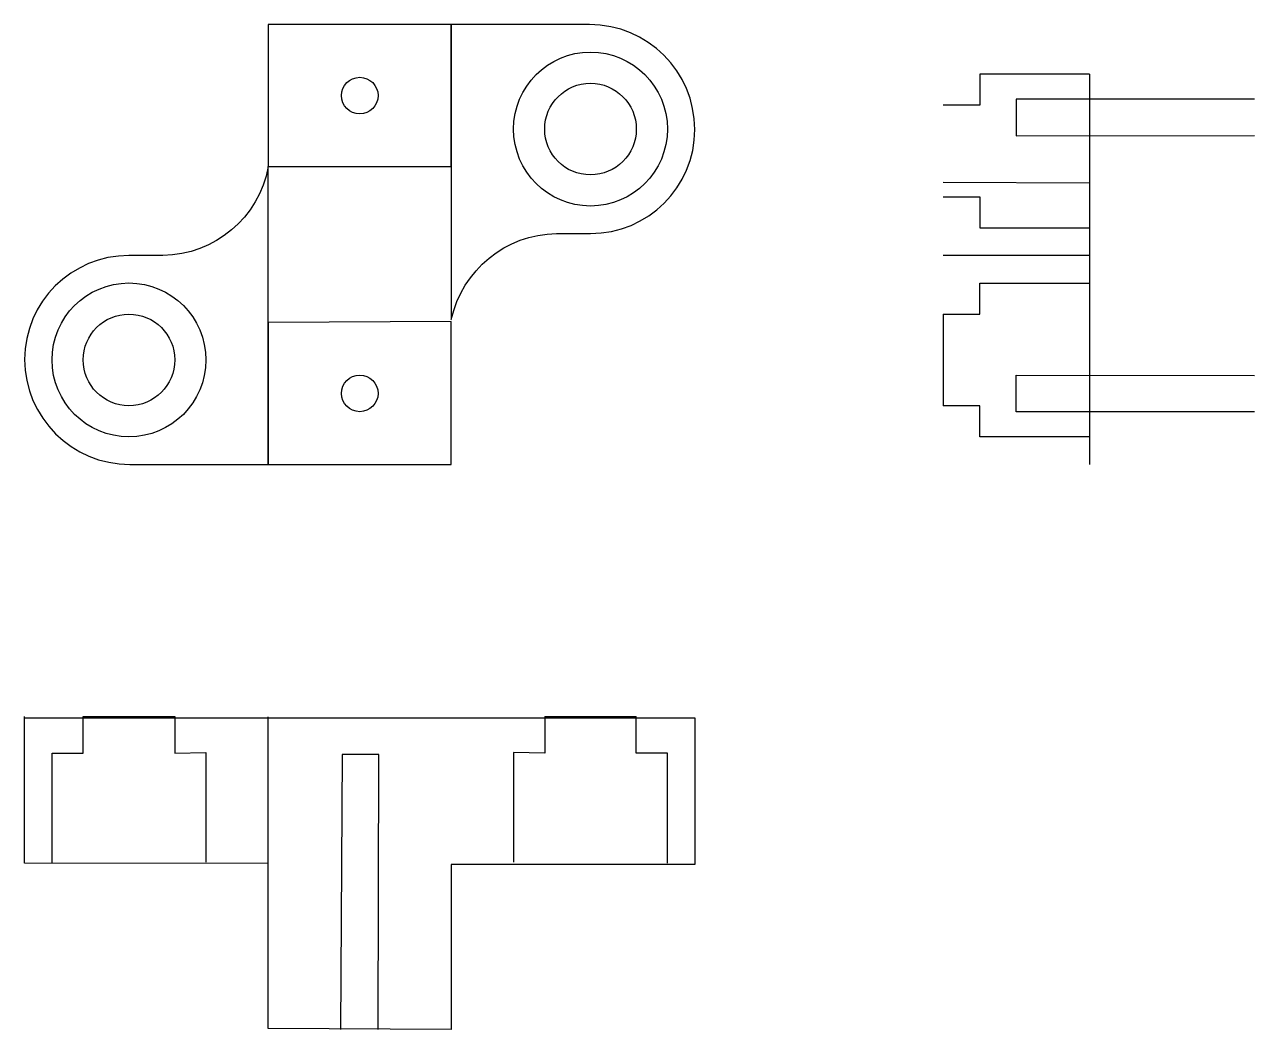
# Model space of a CAD drawing. Header units: millimetres. Extents: x 1739.7 to 1806.9, y 981 to 1035.8.
import ezdxf

# ---------------------------------------------------------------- set-up
doc = ezdxf.new("R2010")
doc.units = ezdxf.units.MM
doc.linetypes.add('CENTRO', pattern=[50.8, 31.75, -6.35, 6.35, -6.35])
for name, color, linetype, lineweight in [('Capa1', 10, 'Continuous', 30), ('Capa2', 130, 'Continuous', 25), ('Capa3', 3, 'CENTRO', 30)]:
    doc.layers.add(name, color=color, linetype=linetype, lineweight=lineweight)

msp = doc.modelspace()

# ---------------------------------------------------------------- linework, layer by layer
at = {"layer": 'Capa1'}
for p, q in [((1789.898, 1027.229), (1797.898, 1027.19)), ((1797.898, 1027.19), (1797.898, 1011.829)), ((1797.898, 1023.229), (1789.898, 1023.229)), ((1739.747, 990.072), (1739.746, 998.072)), ((1739.746, 997.993), (1776.346, 997.993)), ((1753.047, 990.048), (1753.047, 998.048)), ((1776.346, 997.993), (1776.346, 989.993)), ((1753.047, 990.048), (1739.747, 990.072)), ((1753.047, 981.048), (1753.047, 990.048)), ((1776.346, 989.993), (1763.046, 989.993)), ((1763.046, 989.993), (1763.046, 980.993)), ((1763.046, 980.993), (1753.047, 981.048))]:
    msp.add_line(p, q, dxfattribs=at)
at = {"layer": 'Capa2'}
for p, q in [((1742.947, 996.072), (1742.947, 998.072)), ((1742.947, 998.072), (1747.947, 998.072)), ((1747.947, 998.072), (1747.947, 996.072)), ((1768.146, 998.072), (1768.146, 996.072)), ((1768.146, 998.072), (1773.146, 998.072)), ((1773.146, 996.072), (1773.146, 998.072)), ((1741.247, 990.072), (1741.247, 996.072)), ((1741.247, 996.072), (1742.947, 996.072)), ((1747.947, 996.072), (1749.646, 996.112)), ((1749.646, 996.112), (1749.646, 990.112)), ((1757.08, 995.993), (1757.004, 980.994)), ((1759.08, 995.993), (1757.08, 995.993)), ((1759.046, 980.993), (1759.08, 995.993)), ((1768.146, 996.072), (1766.447, 996.112)), ((1766.447, 996.112), (1766.447, 990.112)), ((1774.846, 996.072), (1773.146, 996.072)), ((1774.846, 990.072), (1774.846, 996.072))]:
    msp.add_line(p, q, dxfattribs=at)
for points in [[(1763.046, 1035.829), (1753.046, 1035.829), (1753.046, 1028.079), (1763.046, 1028.079)], [(1763.046, 1019.628), (1753.046, 1019.579), (1753.046, 1011.829), (1763.046, 1011.829)]]:
    msp.add_lwpolyline(points, close=True, dxfattribs=at)
for points in [[(1770.597, 1035.829), (1763.046, 1035.829), (1763.046, 1028.079), (1763.046, 1019.735, -0.347434), (1768.795, 1024.429), (1770.646, 1024.429, 0.412957), (1776.346, 1030.105, 0.412962)], [(1766.446, 1030.129, -1), (1774.846, 1030.129, -1)], [(1774.846, 1030.129, -1), (1766.446, 1030.129, -1)], [(1757.046, 1031.954, -1), (1759.046, 1031.954, -1)], [(1768.146, 1030.129, -1), (1773.146, 1030.129, -1)], [(1773.146, 1030.129, -1), (1768.146, 1030.129, -1)], [(1753.046, 1028.079, -0.358982), (1747.297, 1023.229), (1745.446, 1023.229, 0.412957), (1739.746, 1017.554, 0.412962), (1745.495, 1011.829), (1753.046, 1011.829)], [(1749.646, 1017.529, -1), (1741.246, 1017.529, -1)], [(1747.946, 1017.529, -1), (1742.946, 1017.529, -1)], [(1759.046, 1015.704, -1), (1757.046, 1015.704, -1)]]:
    msp.add_lwpolyline(points, format="xyb", close=True, dxfattribs=at)
at = {"layer": 'Capa3'}
for p, q in [((1797.898, 1033.129), (1791.898, 1033.129)), ((1791.898, 1033.129), (1791.898, 1031.429)), ((1797.898, 1033.129), (1797.898, 1024.729)), ((1806.898, 1031.754), (1793.898, 1031.754)), ((1793.898, 1031.754), (1793.898, 1029.754)), ((1791.898, 1031.429), (1789.898, 1031.429)), ((1793.898, 1029.754), (1806.898, 1029.777)), ((1789.898, 1026.429), (1791.898, 1026.434)), ((1791.898, 1026.434), (1791.898, 1024.734)), ((1791.898, 1024.734), (1797.898, 1024.734)), ((1791.898, 1020.025), (1791.898, 1021.725)), ((1791.898, 1021.725), (1797.898, 1021.725)), ((1789.898, 1020.029), (1791.898, 1020.025)), ((1789.898, 1020.029), (1789.898, 1015.029)), ((1793.898, 1014.704), (1793.898, 1016.704)), ((1793.898, 1016.704), (1806.898, 1016.682)), ((1791.898, 1015.029), (1789.898, 1015.029)), ((1791.898, 1013.329), (1791.898, 1015.029)), ((1806.898, 1014.704), (1793.898, 1014.704)), ((1797.898, 1013.329), (1791.898, 1013.329))]:
    msp.add_line(p, q, dxfattribs=at)

doc.saveas('drawing.dxf')
